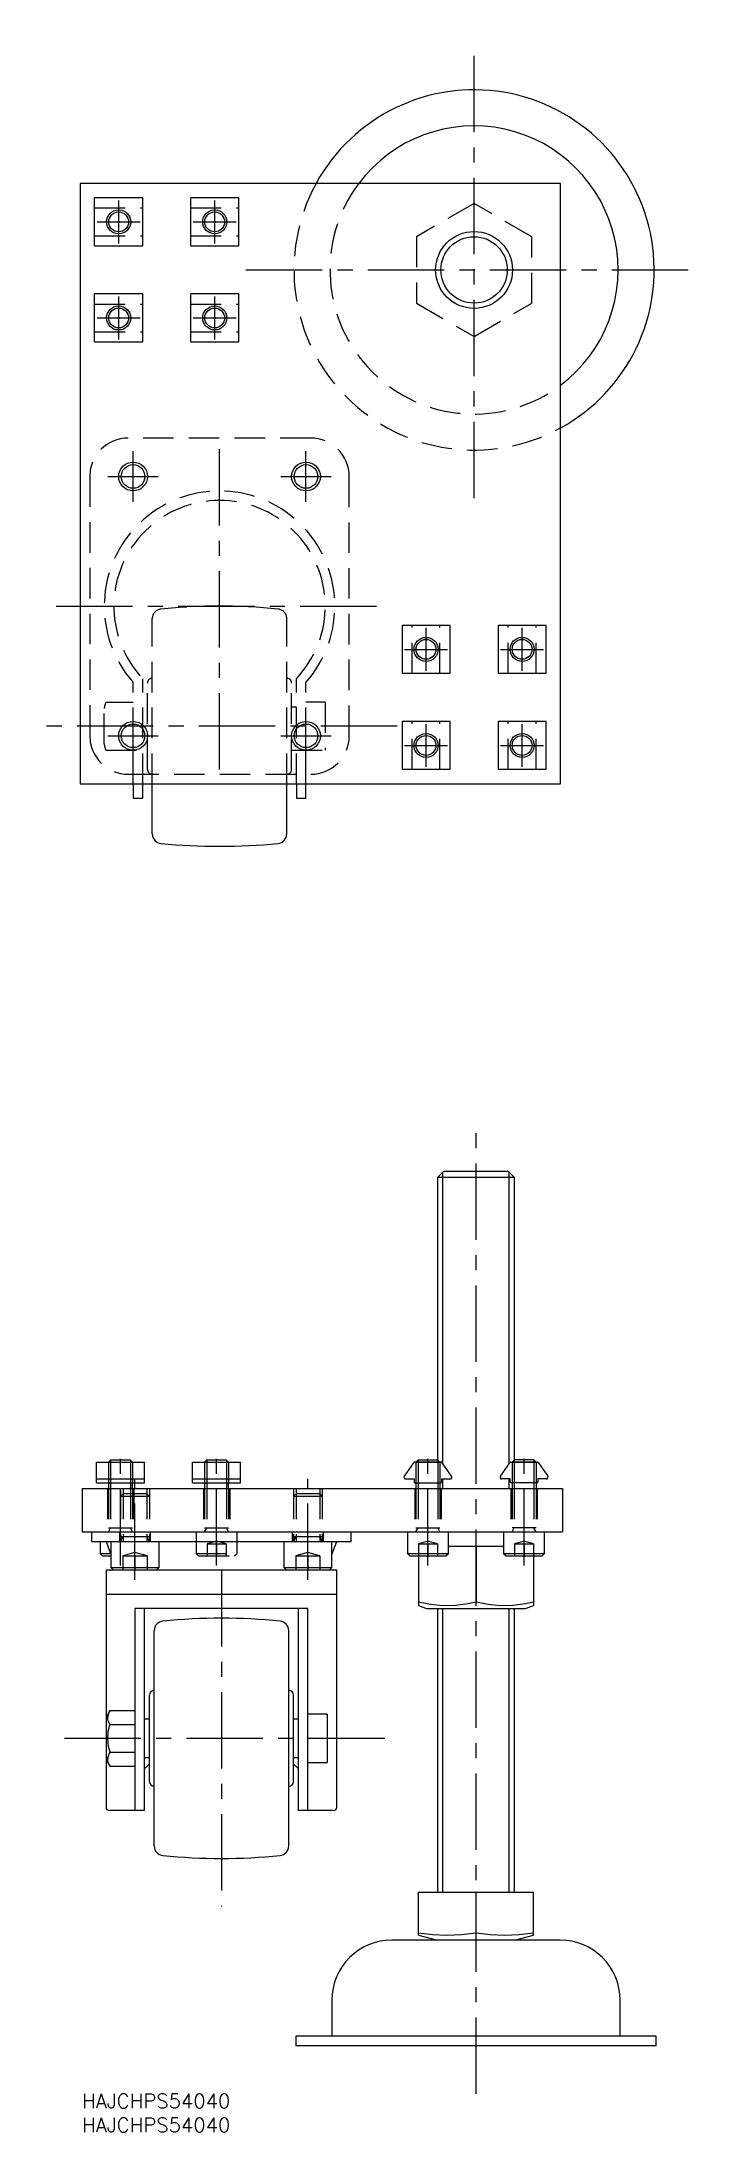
# Model space of a CAD drawing. Extents: x -8 to 129, y -8 to 427.
import ezdxf

# ---------------------------------------------------------------- set-up
doc = ezdxf.new("R2010")
doc.units = 0
doc.header["$LTSCALE"] = 0.5
doc.linetypes.add('CENTER', pattern=[50.8, 31.75, -6.35, 6.35, -6.35])
doc.linetypes.add('DASHED', pattern=[19.05, 12.7, -6.35])
for name, color, linetype in [('MSM_CENTER', 1, 'CENTER'), ('MSM_CONTINUOUS', 7, 'CONTINUOUS'), ('MSM_DASHED', 4, 'DASHED'), ('MSM_NARROW', 5, 'CONTINUOUS'), ('MSM_PART_NUMBER', 7, 'CONTINUOUS')]:
    doc.layers.add(name, color=color, linetype=linetype)
doc.styles.get("Standard").update_dxf_attribs({"font": 'txt.shx', "height": 3, "bigfont": 'bigfont.shx'})

# ---------------------------------------------------------------- blocks, each defined once
blk = doc.blocks.new('*U39')
at = {"layer": 'MSM_PART_NUMBER'}
blk.add_text('HAJCHPS54040', height=3, dxfattribs=at).set_placement((0, -3))
blk = doc.blocks.new('*U40')
at = {"layer": 'MSM_PART_NUMBER'}
blk.add_text('HAJCHPS54040', height=3, dxfattribs=at).set_placement((0, -8))

msp = doc.modelspace()

# ---------------------------------------------------------------- linework, layer by layer
at = {"layer": 'MSM_CENTER'}
for p, q in [((81.6, 332.22), (81.6, 427.22)), ((7.6, 385.25), (7.6, 394.18)), ((27.6, 385.25), (27.6, 394.18)), ((3.13, 389.72), (12.06, 389.72)), ((23.13, 389.72), (32.06, 389.72)), ((34.1, 379.72), (129.1, 379.72)), ((7.6, 365.25), (7.6, 374.18)), ((27.6, 365.25), (27.6, 374.18)), ((3.13, 369.72), (12.06, 369.72)), ((23.13, 369.72), (32.06, 369.72)), ((10.6, 331.47), (10.6, 341.97)), ((28.6, 275.72), (28.6, 343.72)), ((46.6, 331.47), (46.6, 341.97)), ((5.35, 336.72), (15.85, 336.72)), ((41.35, 336.72), (51.85, 336.72)), ((-5.4, 309.72), (62.6, 309.72)), ((71.6, 296.25), (71.6, 305.18)), ((91.6, 296.25), (91.6, 305.18)), ((67.13, 300.72), (76.06, 300.72)), ((87.13, 300.72), (96.06, 300.72)), ((10.6, 277.47), (10.6, 287.97)), ((46.6, 277.47), (46.6, 287.97)), ((65.6, 284.72), (-8.4, 284.72)), ((71.6, 276.25), (71.6, 285.18)), ((91.6, 276.25), (91.6, 285.18)), ((5.35, 282.72), (15.85, 282.72)), ((41.35, 282.72), (51.85, 282.72)), ((67.13, 280.72), (76.06, 280.72)), ((87.13, 280.72), (96.06, 280.72)), ((82, 0), (82, 202)), ((8, 110), (8, 134)), ((28, 110), (28, 134)), ((72, 110), (72, 134)), ((92, 110), (92, 134)), ((11, 107), (11, 128)), ((47, 107), (47, 128)), ((29, 109), (29, 39)), ((63, 74), (-5, 74))]:
    msp.add_line(p, q, dxfattribs=at)
at = {"layer": 'MSM_CONTINUOUS'}
for p, q in [((99.6, 397.72), (-0.4, 397.72)), ((-0.4, 397.72), (-0.4, 272.72)), ((99.6, 272.72), (99.6, 397.72)), ((12.6, 394.72), (2.6, 394.72)), ((2.6, 384.72), (2.6, 394.72)), ((12.6, 384.72), (12.6, 394.72)), ((32.6, 394.72), (22.6, 394.72)), ((22.6, 384.72), (22.6, 394.72)), ((32.6, 384.72), (32.6, 394.72)), ((2.6, 384.72), (12.6, 384.72)), ((22.6, 384.72), (32.6, 384.72)), ((12.6, 374.72), (2.6, 374.72)), ((2.6, 364.72), (2.6, 374.72)), ((12.6, 364.72), (12.6, 374.72)), ((32.6, 374.72), (22.6, 374.72)), ((22.6, 364.72), (22.6, 374.72)), ((32.6, 364.72), (32.6, 374.72)), ((2.6, 364.72), (12.6, 364.72)), ((22.6, 364.72), (32.6, 364.72)), ((66.6, 305.72), (66.6, 295.72)), ((76.6, 305.72), (66.6, 305.72)), ((76.6, 295.72), (76.6, 305.72)), ((86.6, 305.72), (86.6, 295.72)), ((96.6, 305.72), (86.6, 305.72)), ((96.6, 295.72), (96.6, 305.72)), ((76.6, 295.72), (66.6, 295.72)), ((96.6, 295.72), (86.6, 295.72)), ((66.6, 285.72), (66.6, 275.72)), ((76.6, 285.72), (66.6, 285.72)), ((76.6, 275.72), (76.6, 285.72)), ((86.6, 285.72), (86.6, 275.72)), ((96.6, 285.72), (86.6, 285.72)), ((96.6, 275.72), (96.6, 285.72)), ((76.6, 275.72), (66.6, 275.72)), ((96.6, 275.72), (86.6, 275.72)), ((-0.4, 272.72), (99.6, 272.72)), ((10.6, 272.72), (10.6, 269.72)), ((12.6, 269.72), (12.6, 272.72)), ((14.6, 262.3), (14.6, 272.72)), ((42.6, 262.3), (42.6, 272.72)), ((44.6, 272.72), (44.6, 269.72)), ((46.6, 269.72), (46.6, 272.72)), ((10.6, 269.72), (12.6, 269.72)), ((44.6, 269.72), (46.6, 269.72)), ((75.23, 192), (74, 190.77)), ((88.77, 192), (75.23, 192)), ((90, 190.77), (88.77, 192)), ((90, 190.77), (74, 190.77)), ((74, 190.77), (74, 132)), ((90, 132), (90, 190.77)), ((3, 131.5), (13, 131.5)), ((3, 127.2), (3, 131.5)), ((5.99, 132), (5.5, 131.51)), ((5.5, 131.51), (5.5, 131.5)), ((5.5, 131.51), (10.5, 131.51)), ((5.99, 132), (10.01, 132)), ((10.5, 131.51), (10.01, 132)), ((10.5, 131.5), (10.5, 131.51)), ((13, 127.2), (13, 131.5)), ((23, 131.5), (33, 131.5)), ((23, 127.2), (23, 131.5)), ((25.99, 132), (25.5, 131.51)), ((25.5, 131.51), (25.5, 131.5)), ((25.5, 131.51), (30.5, 131.51)), ((25.99, 132), (30.01, 132)), ((30.5, 131.51), (30.01, 132)), ((30.5, 131.5), (30.5, 131.51)), ((33, 127.2), (33, 131.5)), ((69.01, 131.37), (67.07, 128.6)), ((74.74, 131.5), (69.26, 131.5)), ((69.99, 132), (69.5, 131.51)), ((69.5, 131.51), (69.5, 131.5)), ((69.5, 131.51), (74.5, 131.51)), ((69.99, 132), (74.01, 132)), ((74.5, 131.51), (74.01, 132)), ((74.5, 131.5), (74.5, 131.51)), ((76.93, 128.6), (74.99, 131.37)), ((87.07, 128.6), (89.01, 131.37)), ((89.26, 131.5), (94.74, 131.5)), ((89.5, 131.51), (89.99, 132)), ((89.5, 131.5), (89.5, 131.51)), ((94.5, 131.51), (89.5, 131.51)), ((94.01, 132), (89.99, 132)), ((94.01, 132), (94.5, 131.51)), ((94.5, 131.51), (94.5, 131.5)), ((94.99, 131.37), (96.93, 128.6)), ((3, 128), (13, 128)), ((3, 127.2), (13, 127.2)), ((5.5, 127.2), (5.5, 126)), ((10.5, 126), (10.5, 127.2)), ((23, 128), (33, 128)), ((23, 127.2), (33, 127.2)), ((25.5, 127.2), (25.5, 126)), ((30.5, 126), (30.5, 127.2)), ((67.38, 128), (69.1, 128)), ((69.1, 128), (69.1, 127.4)), ((69.3, 127.2), (74.7, 127.2)), ((69.5, 127.2), (69.5, 126)), ((74.5, 127.2), (74.5, 126)), ((74.9, 127.4), (74.9, 128)), ((74.9, 128), (76.62, 128)), ((89.1, 128), (87.38, 128)), ((89.1, 127.4), (89.1, 128)), ((94.7, 127.2), (89.3, 127.2)), ((89.5, 127.2), (89.5, 126)), ((94.5, 127.2), (94.5, 126)), ((94.9, 128), (94.9, 127.4)), ((96.62, 128), (94.9, 128)), ((0, 126), (100, 126)), ((0, 126), (0, 117)), ((100, 126), (100, 117)), ((0, 117), (100, 117)), ((2, 115), (2, 117)), ((2, 115), (56, 115)), ((3.75, 115), (3.75, 112.5)), ((5, 115), (6, 112.25)), ((6, 115), (6, 109.6)), ((16, 109.6), (16, 115)), ((42, 115), (42, 109.6)), ((52, 109.6), (52, 115)), ((52, 112.25), (53, 115)), ((56, 115), (56, 117)), ((67.75, 117), (67.75, 112.5)), ((76.25, 112.5), (76.25, 117)), ((76.25, 114), (87.75, 114)), ((82, 114), (82, 102.39)), ((87.75, 117), (87.75, 112.5)), ((96.25, 112.5), (96.25, 117)), ((3.75, 112.5), (4.25, 112)), ((3.75, 112.5), (5.91, 112.5)), ((4.25, 112), (6, 112)), ((5, 109), (5, 59.62)), ((53, 109), (5, 109)), ((6, 109.6), (6.6, 109)), ((6, 109.6), (16, 109.6)), ((15.4, 109), (16, 109.6)), ((42, 109.6), (42.6, 109)), ((42, 109.6), (52, 109.6)), ((51.4, 109), (52, 109.6)), ((53, 59.62), (53, 109)), ((67.75, 112.5), (68.25, 112)), ((67.75, 112.5), (76.25, 112.5)), ((68.25, 112), (75.75, 112)), ((70, 112), (70, 101.66)), ((75.75, 112), (76.25, 112.5)), ((87.75, 112.5), (88.25, 112)), ((87.75, 112.5), (96.25, 112.5)), ((88.25, 112), (95.75, 112)), ((94, 112), (94, 101.66)), ((95.75, 112), (96.25, 112.5)), ((5, 104), (53, 104)), ((47, 101), (11, 101)), ((11, 101), (11, 59)), ((13, 59), (13, 101)), ((45, 101), (45, 59)), ((47, 59), (47, 101)), ((70, 102.39), (72.52, 101.92)), ((70, 101.66), (71.67, 101)), ((71.67, 101), (92.33, 101)), ((72.52, 101.92), (75.07, 101.68)), ((74, 101), (74, 42)), ((75.07, 101.68), (77.7, 101.72)), ((77.7, 101.72), (80.33, 102.05)), ((80.33, 102.05), (82, 102.39)), ((82, 102.39), (84.52, 101.92)), ((84.52, 101.92), (87.07, 101.68)), ((87.07, 101.68), (89.7, 101.72)), ((89.7, 101.72), (92.33, 102.05)), ((90, 42), (90, 101)), ((92.33, 102.05), (94, 102.39)), ((92.33, 101), (94, 101.66)), ((15, 51.59), (15, 96.41)), ((43, 51.59), (43, 96.41)), ((14, 65), (14, 83)), ((44, 65), (44, 83)), ((5.37, 78.02), (5.38, 78.72)), ((5.38, 78.72), (5.59, 79.42)), ((5.59, 79.42), (5.81, 79.77)), ((5.81, 79.77), (11, 79.77)), ((51, 79), (47, 79)), ((51, 79), (51, 69)), ((5.35, 74), (5.43, 75.31)), ((5.49, 72.32), (5.35, 74)), ((5.51, 77.44), (5.37, 78.02)), ((5.43, 75.31), (5.72, 76.62)), ((5.81, 76.89), (5.51, 77.44)), ((5.72, 76.62), (5.81, 76.89)), ((5.81, 76.89), (11, 76.89)), ((14, 78), (13, 78)), ((45, 78), (44, 78)), ((5.37, 69.36), (5.38, 70.06)), ((5.38, 70.06), (5.59, 70.76)), ((5.81, 71.11), (5.49, 72.32)), ((5.59, 70.76), (5.81, 71.11)), ((5.81, 71.11), (11, 71.11)), ((13, 70), (14, 70)), ((44, 70), (45, 70)), ((5.51, 68.78), (5.37, 69.36)), ((5.81, 68.23), (5.51, 68.78)), ((5.81, 68.23), (11, 68.23)), ((12.99, 67.66), (14, 68.7)), ((44, 68.7), (45.01, 67.66)), ((47, 69), (51, 69)), ((5, 59.62), (5.02, 59.41)), ((5.02, 59.41), (5.15, 59.18)), ((5.15, 59.18), (5.4, 59.05)), ((5.4, 59.05), (5.76, 59)), ((13, 59), (5.76, 59)), ((52.24, 59), (45, 59)), ((52.24, 59), (52.59, 59.04)), ((52.59, 59.04), (52.84, 59.17)), ((52.84, 59.17), (52.97, 59.4)), ((52.97, 59.4), (53, 59.62)), ((70, 42), (94, 42)), ((70, 33.05), (70, 42)), ((82, 33.54), (82, 42)), ((94, 33.05), (94, 42)), ((99.5, 32), (64.5, 32)), ((70, 33.54), (72.96, 33.19)), ((70, 33.05), (74, 32)), ((72.96, 33.19), (75.94, 33.05)), ((75.94, 33.05), (78.97, 33.18)), ((78.97, 33.18), (82, 33.54)), ((82, 33.54), (84.96, 33.19)), ((84.96, 33.19), (87.94, 33.05)), ((87.94, 33.05), (90.97, 33.18)), ((90, 32), (94, 33.05)), ((90.97, 33.18), (94, 33.54)), ((52, 19.5), (52, 12)), ((112, 12), (112, 19.5)), ((119.5, 12), (44.5, 12)), ((44.5, 12), (44.5, 10)), ((119.5, 10), (44.5, 10)), ((119.5, 10), (119.5, 12))]:
    msp.add_line(p, q, dxfattribs=at)
for centre, radius in [((7.6, 389.72), 2.5), ((27.6, 389.72), 2.5), ((81.6, 379.72), 8), ((7.6, 369.72), 2.5), ((27.6, 369.72), 2.5), ((10.6, 336.72), 3), ((46.6, 336.72), 3), ((71.6, 300.72), 2.5), ((91.6, 300.72), 2.5), ((10.6, 282.72), 3), ((46.6, 282.72), 3), ((71.6, 280.72), 2.5), ((91.6, 280.72), 2.5)]:
    msp.add_circle(centre, radius, dxfattribs=at)
for centre, radius, start, end in [((81.6, 379.72), 37.5, 298.6854, 151.3146), ((81.6, 379.72), 30, 306.8699, 143.1301), ((16.6, 262.3), 2, 180, 264.4013), ((40.6, 262.3), 2, 275.5987, 360), ((28.6, 384.72), 125, 264.4013, 275.5987), ((69.26, 131.2), 0.3, 90, 145.008), ((74.74, 131.2), 0.3, 34.992, 90), ((89.26, 131.2), 0.3, 90, 145.008), ((94.74, 131.2), 0.3, 34.992, 90), ((67.38, 128.38), 0.38, 145.0109, 269.995), ((69.3, 127.4), 0.2, 180, 270), ((74.7, 127.4), 0.2, 270, 360), ((76.62, 128.38), 0.38, 270.005, 34.9891), ((87.38, 128.38), 0.38, 145.0109, 269.995), ((89.3, 127.4), 0.2, 180, 270), ((94.7, 127.4), 0.2, 270, 360), ((96.62, 128.38), 0.38, 270.005, 34.9891), ((17, 96.41), 2, 95.5987, 180), ((29, -26), 125, 84.4013, 95.5987), ((41, 96.41), 2, 0, 84.4013), ((15, 83), 1, 90, 180), ((43, 83), 1, 0, 90), ((8.99, 77.34), 4, 142.4941, 175.1512), ((8.99, 70.66), 4, 184.8488, 208.1908), ((8.99, 70.66), 4, 216.467, 217.4689), ((15, 65), 1, 180, 270), ((43, 65), 1, 270, 360), ((17, 51.59), 2, 180, 264.4013), ((29, 174), 125, 264.4013, 275.5987), ((41, 51.59), 2, 275.5987, 0), ((64.5, 19.5), 12.5, 90, 180), ((99.5, 19.5), 12.5, 0, 90)]:
    msp.add_arc(centre, radius, start, end, dxfattribs=at)
at = {"layer": 'MSM_DASHED'}
for p, q in [((2.6, 392.62), (12.6, 392.62)), ((22.6, 392.62), (32.6, 392.62)), ((81.6, 393.57), (69.6, 386.64)), ((93.6, 386.64), (81.6, 393.57)), ((2.6, 386.82), (12.6, 386.82)), ((22.6, 386.82), (32.6, 386.82)), ((69.6, 386.64), (69.6, 372.79)), ((93.6, 372.79), (93.6, 386.64)), ((2.6, 372.62), (12.6, 372.62)), ((22.6, 372.62), (32.6, 372.62)), ((69.6, 372.79), (81.6, 365.86)), ((81.6, 365.86), (93.6, 372.79)), ((2.6, 366.82), (12.6, 366.82)), ((22.6, 366.82), (32.6, 366.82)), ((47.6, 344.72), (9.6, 344.72)), ((1.6, 336.72), (1.6, 282.72)), ((55.6, 282.72), (55.6, 336.72)), ((14.6, 272.72), (14.6, 307.13)), ((42.6, 272.72), (42.6, 307.13)), ((68.7, 295.72), (68.7, 305.72)), ((74.5, 295.72), (74.5, 305.72)), ((88.7, 295.72), (88.7, 305.72)), ((94.5, 295.72), (94.5, 305.72)), ((10.6, 272.72), (10.6, 293.84)), ((12.6, 272.72), (12.6, 294.62)), ((13.6, 275.72), (13.6, 293.72)), ((43.6, 275.72), (43.6, 293.72)), ((44.6, 272.72), (44.6, 294.62)), ((46.6, 272.72), (46.6, 293.84)), ((4.6, 281.04), (4.6, 288.39)), ((4.94, 289.72), (10.6, 289.72)), ((44.6, 288.72), (43.6, 288.72)), ((50.6, 289.72), (46.6, 289.72)), ((50.6, 289.72), (50.6, 279.72)), ((68.7, 275.72), (68.7, 285.72)), ((74.5, 275.72), (74.5, 285.72)), ((88.7, 275.72), (88.7, 285.72)), ((94.5, 275.72), (94.5, 285.72)), ((4.94, 279.72), (13.6, 279.72)), ((43.6, 279.72), (50.6, 279.72)), ((9.6, 274.72), (47.6, 274.72)), ((5.5, 131.5), (5.5, 127.2)), ((5.93, 131.5), (5.93, 127.2)), ((10.07, 131.5), (10.07, 127.2)), ((10.5, 131.5), (10.5, 127.2)), ((25.5, 131.5), (25.5, 127.2)), ((25.93, 131.5), (25.93, 127.2)), ((30.07, 131.5), (30.07, 127.2)), ((30.5, 131.5), (30.5, 127.2)), ((69.5, 131.5), (69.5, 127.2)), ((69.93, 131.5), (69.93, 127.2)), ((74.07, 131.5), (74.07, 127.2)), ((74.5, 131.5), (74.5, 127.2)), ((89.5, 131.5), (89.5, 127.2)), ((89.93, 131.5), (89.93, 127.2)), ((94.07, 131.5), (94.07, 127.2)), ((94.5, 131.5), (94.5, 127.2)), ((5.25, 126), (5.25, 117)), ((5.5, 126), (5.5, 117)), ((5.93, 126), (5.93, 117.8)), ((8, 126), (8, 115)), ((8.61, 125), (8, 124.39)), ((8, 124.39), (14, 124.39)), ((8.54, 126), (8.54, 115)), ((8.61, 125), (13.39, 125)), ((10.07, 126), (10.07, 117.8)), ((10.5, 126), (10.5, 117)), ((10.75, 126), (10.75, 117)), ((14, 124.39), (13.39, 125)), ((13.46, 126), (13.46, 115)), ((14, 126), (14, 115)), ((25.25, 126), (25.25, 117)), ((25.5, 126), (25.5, 117)), ((25.93, 126), (25.93, 117.8)), ((30.07, 126), (30.07, 117.8)), ((30.5, 126), (30.5, 117)), ((30.75, 126), (30.75, 117)), ((44, 126), (44, 115)), ((44.61, 125), (44, 124.39)), ((44, 124.39), (50, 124.39)), ((44.54, 126), (44.54, 115)), ((44.61, 125), (49.39, 125)), ((50, 124.39), (49.39, 125)), ((49.46, 126), (49.46, 115)), ((50, 126), (50, 115)), ((69.25, 126), (69.25, 117)), ((69.5, 126), (69.5, 117)), ((69.93, 126), (69.93, 117.8)), ((74.07, 126), (74.07, 117.8)), ((74.5, 126), (74.5, 117)), ((74.75, 126), (74.75, 117)), ((89.25, 126), (89.25, 117)), ((89.5, 126), (89.5, 117)), ((89.93, 126), (89.93, 117.8)), ((94.07, 126), (94.07, 117.8)), ((94.5, 126), (94.5, 117)), ((94.75, 126), (94.75, 117)), ((5.5, 117.8), (10.5, 117.8)), ((5.5, 117), (5.93, 117.8)), ((10.5, 117), (10.07, 117.8)), ((25.5, 117), (25.93, 117.8)), ((25.5, 117.8), (30.5, 117.8)), ((30.5, 117), (30.07, 117.8)), ((69.5, 117), (69.93, 117.8)), ((69.5, 117.8), (74.5, 117.8)), ((74.5, 117), (74.07, 117.8)), ((94.5, 117.8), (89.5, 117.8)), ((89.5, 117), (89.93, 117.8)), ((94.5, 117), (94.07, 117.8)), ((7.75, 117), (7.75, 115)), ((8, 115), (8.54, 116)), ((8, 116), (14, 116)), ((14, 115), (13.46, 116)), ((14.25, 115), (14.25, 117)), ((23.75, 117), (23.75, 112.5)), ((28, 115.04), (26, 114.5)), ((26, 114.5), (26, 112)), ((26, 114.5), (30, 114.5)), ((30, 114.5), (28, 115.04)), ((28, 114.5), (28, 112)), ((30, 114.5), (30, 112)), ((32.25, 112.5), (32.25, 117)), ((43.75, 117), (43.75, 115)), ((44, 115), (44.54, 116)), ((44, 116), (50, 116)), ((50, 115), (49.46, 116)), ((50.25, 115), (50.25, 117)), ((72, 115.04), (70, 114.5)), ((70, 114.5), (70, 112)), ((70, 114.5), (74, 114.5)), ((74, 114.5), (72, 115.04)), ((72, 114.5), (72, 112)), ((74, 114.5), (74, 112)), ((92, 115.04), (90, 114.5)), ((90, 114.5), (90, 112)), ((90, 114.5), (94, 114.5)), ((94, 114.5), (92, 115.04)), ((92, 114.5), (92, 112)), ((94, 114.5), (94, 112)), ((11, 112.67), (8.5, 112)), ((8.5, 112), (8.5, 109)), ((8.5, 112), (13.5, 112)), ((13.5, 112), (11, 112.67)), ((11, 112), (11, 109)), ((13.5, 112), (13.5, 109)), ((23.75, 112.5), (24.25, 112)), ((23.75, 112.5), (32.25, 112.5)), ((24.25, 112), (31.75, 112)), ((31.75, 112), (32.25, 112.5)), ((47, 112.67), (44.5, 112)), ((44.5, 112), (44.5, 109)), ((44.5, 112), (49.5, 112)), ((49.5, 112), (47, 112.67)), ((47, 112), (47, 109)), ((49.5, 112), (49.5, 109))]:
    msp.add_line(p, q, dxfattribs=at)
for centre, radius, start, end in [((81.6, 379.72), 37.5, 151.3146, 298.6854), ((81.6, 379.72), 30, 143.1301, 306.8699), ((9.6, 336.72), 8, 90, 180), ((47.6, 336.72), 8, 0, 90), ((28.6, 309.72), 24, 318.5904, 221.4096), ((28.6, 309.72), 22, 316.6582, 223.3418), ((16.6, 307.13), 2, 95.5987, 180), ((28.6, 184.72), 125, 84.4013, 95.5987), ((40.6, 307.13), 2, 0, 84.4013), ((14.6, 293.72), 1, 90, 180), ((42.6, 293.72), 1, 0, 90), ((8.58, 288.05), 4, 155.463, 175.1512), ((9.6, 282.72), 8, 180, 270), ((8.58, 281.38), 4, 184.8488, 204.5431), ((47.6, 282.72), 8, 270, 0), ((14.6, 275.72), 1, 180, 270), ((42.6, 275.72), 1, 270, 0)]:
    msp.add_arc(centre, radius, start, end, dxfattribs=at)
at = {"layer": 'MSM_NARROW'}
for p, q in [((75.08, 131.24), (75.08, 191.86)), ((88.92, 131.24), (88.92, 191.86)), ((5.93, 131.94), (5.93, 131.5)), ((10.07, 131.94), (10.07, 131.5)), ((25.93, 131.94), (25.93, 131.5)), ((30.07, 131.94), (30.07, 131.5)), ((69.93, 131.94), (69.93, 131.5)), ((74.01, 131.51), (74.01, 131.5)), ((74.07, 131.94), (74.07, 131.5)), ((89.93, 131.94), (89.93, 131.5)), ((89.99, 131.51), (89.99, 131.5)), ((94.07, 131.94), (94.07, 131.5)), ((5.93, 127.2), (5.93, 126)), ((10.07, 127.2), (10.07, 126)), ((25.93, 127.2), (25.93, 126)), ((30.07, 127.2), (30.07, 126)), ((69.93, 127.2), (69.93, 126)), ((74.07, 127.2), (74.07, 126)), ((75.08, 126), (75.08, 128)), ((88.92, 126), (88.92, 128)), ((89.93, 127.2), (89.93, 126)), ((94.07, 127.2), (94.07, 126)), ((75.08, 42), (75.08, 101)), ((88.92, 42), (88.92, 101))]:
    msp.add_line(p, q, dxfattribs=at)
for centre, radius in [((7.6, 389.72), 2.07), ((27.6, 389.72), 2.07), ((81.6, 379.72), 6.92), ((7.6, 369.72), 2.07), ((27.6, 369.72), 2.07), ((10.6, 336.72), 2.46), ((46.6, 336.72), 2.46), ((71.6, 300.72), 2.07), ((91.6, 300.72), 2.07), ((10.6, 282.72), 2.46), ((46.6, 282.72), 2.46), ((71.6, 280.72), 2.07), ((91.6, 280.72), 2.07)]:
    msp.add_circle(centre, radius, dxfattribs=at)

# ---------------------------------------------------------------- block references
at = {"layer": 'MSM_CONTINUOUS'}
for name in ['*U39', '*U40']:
    msp.add_blockref(name, (0, 0), dxfattribs=at)

doc.saveas('drawing.dxf')
